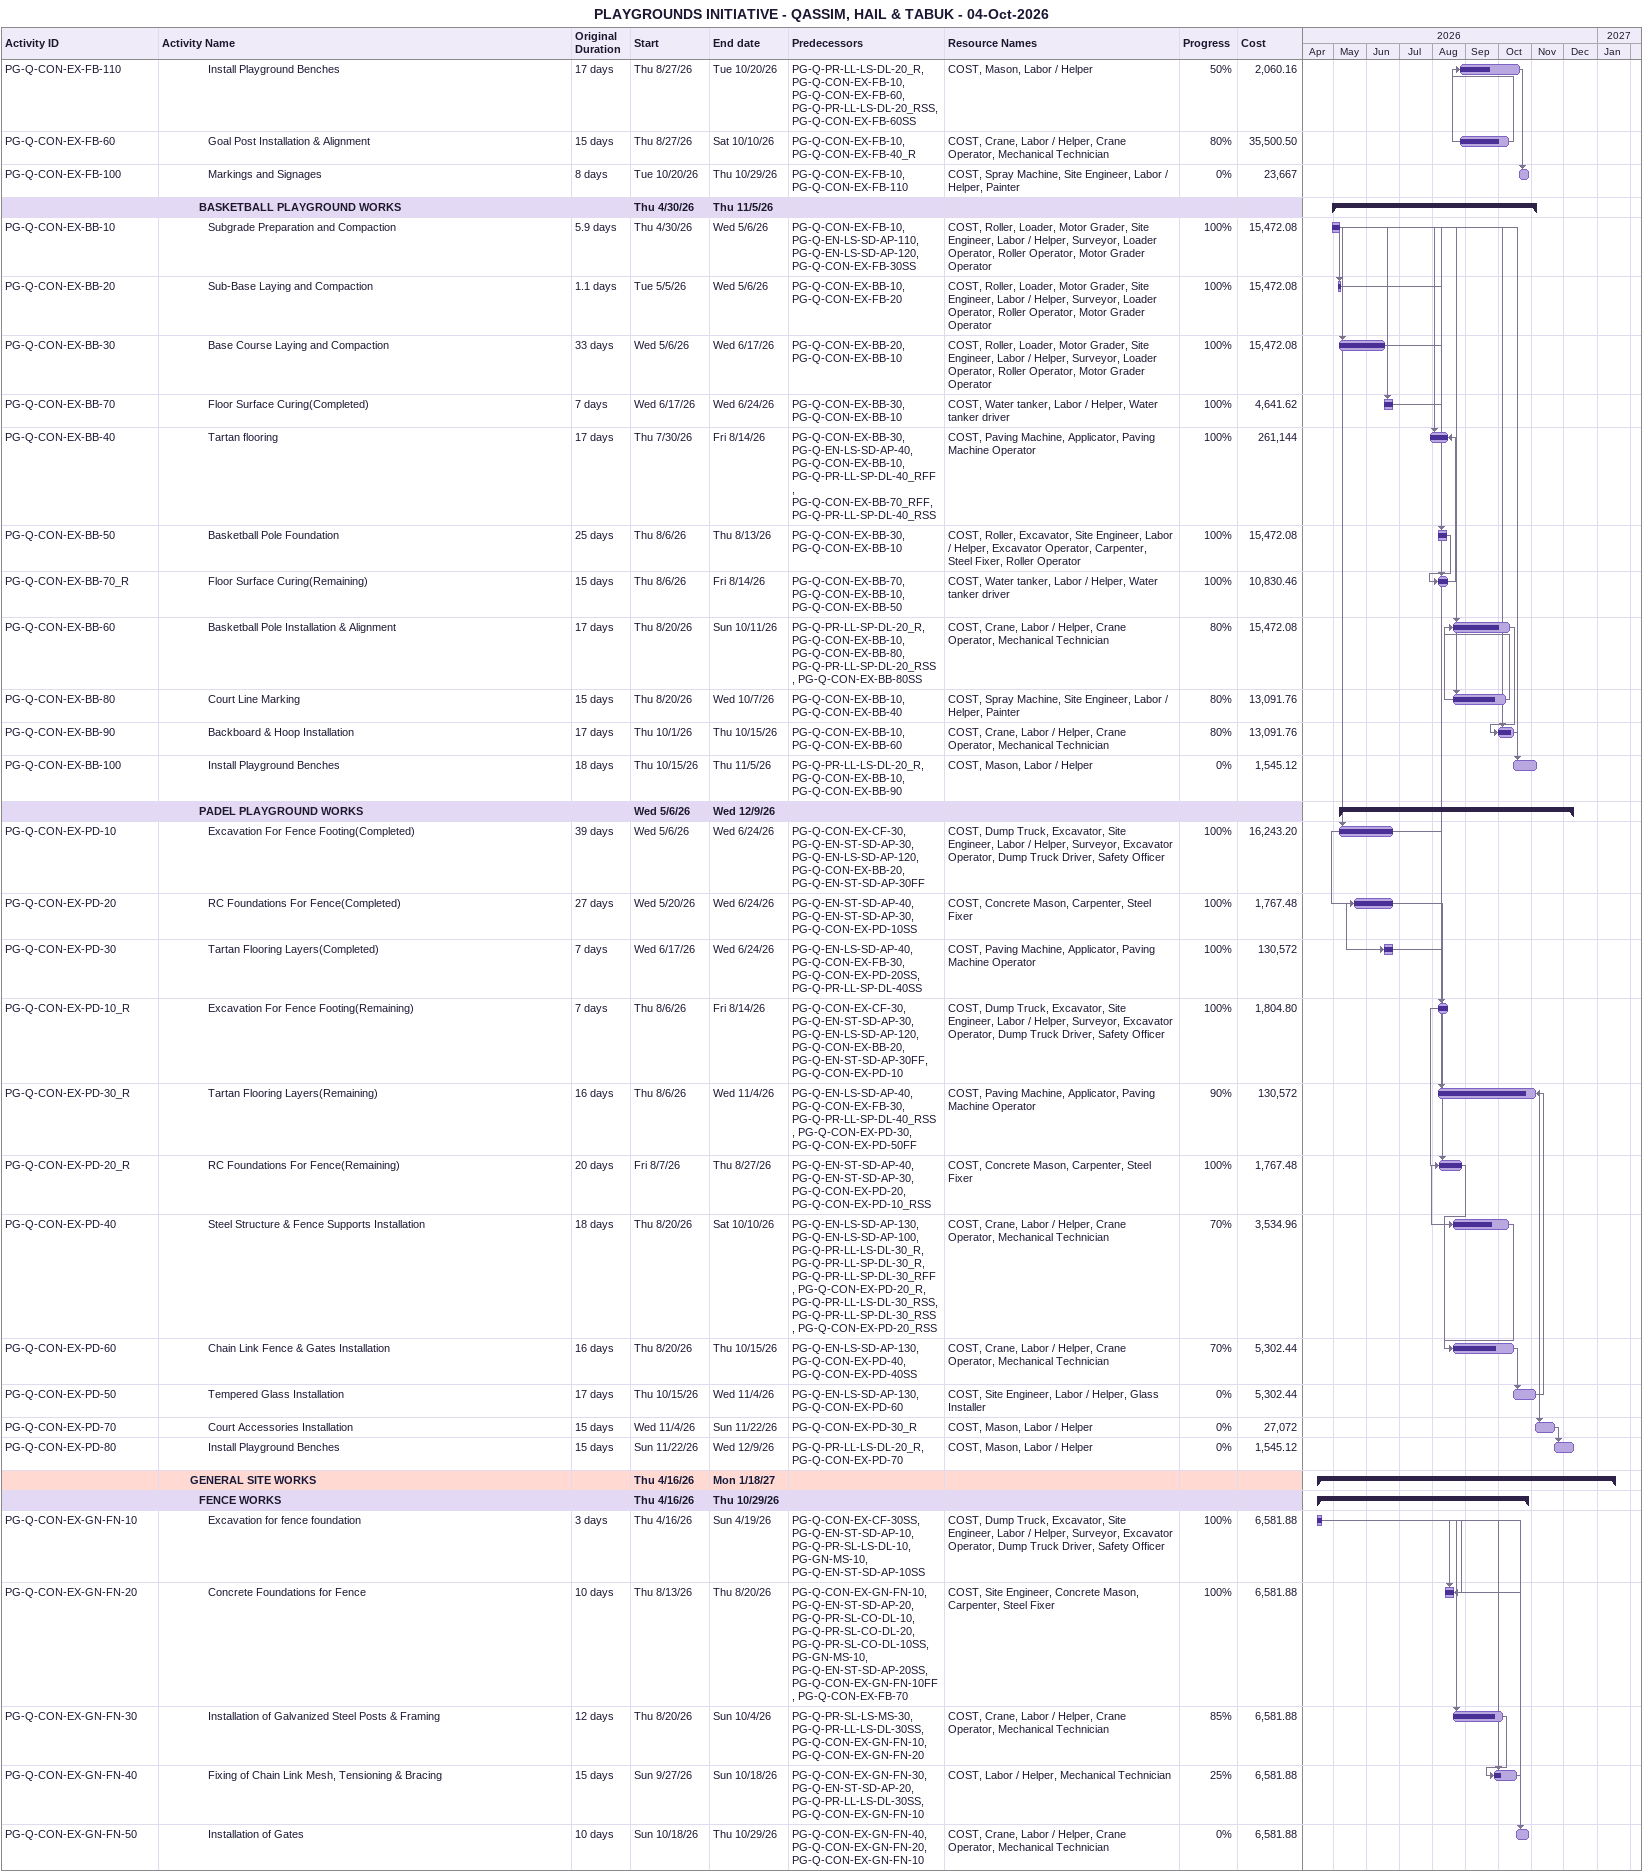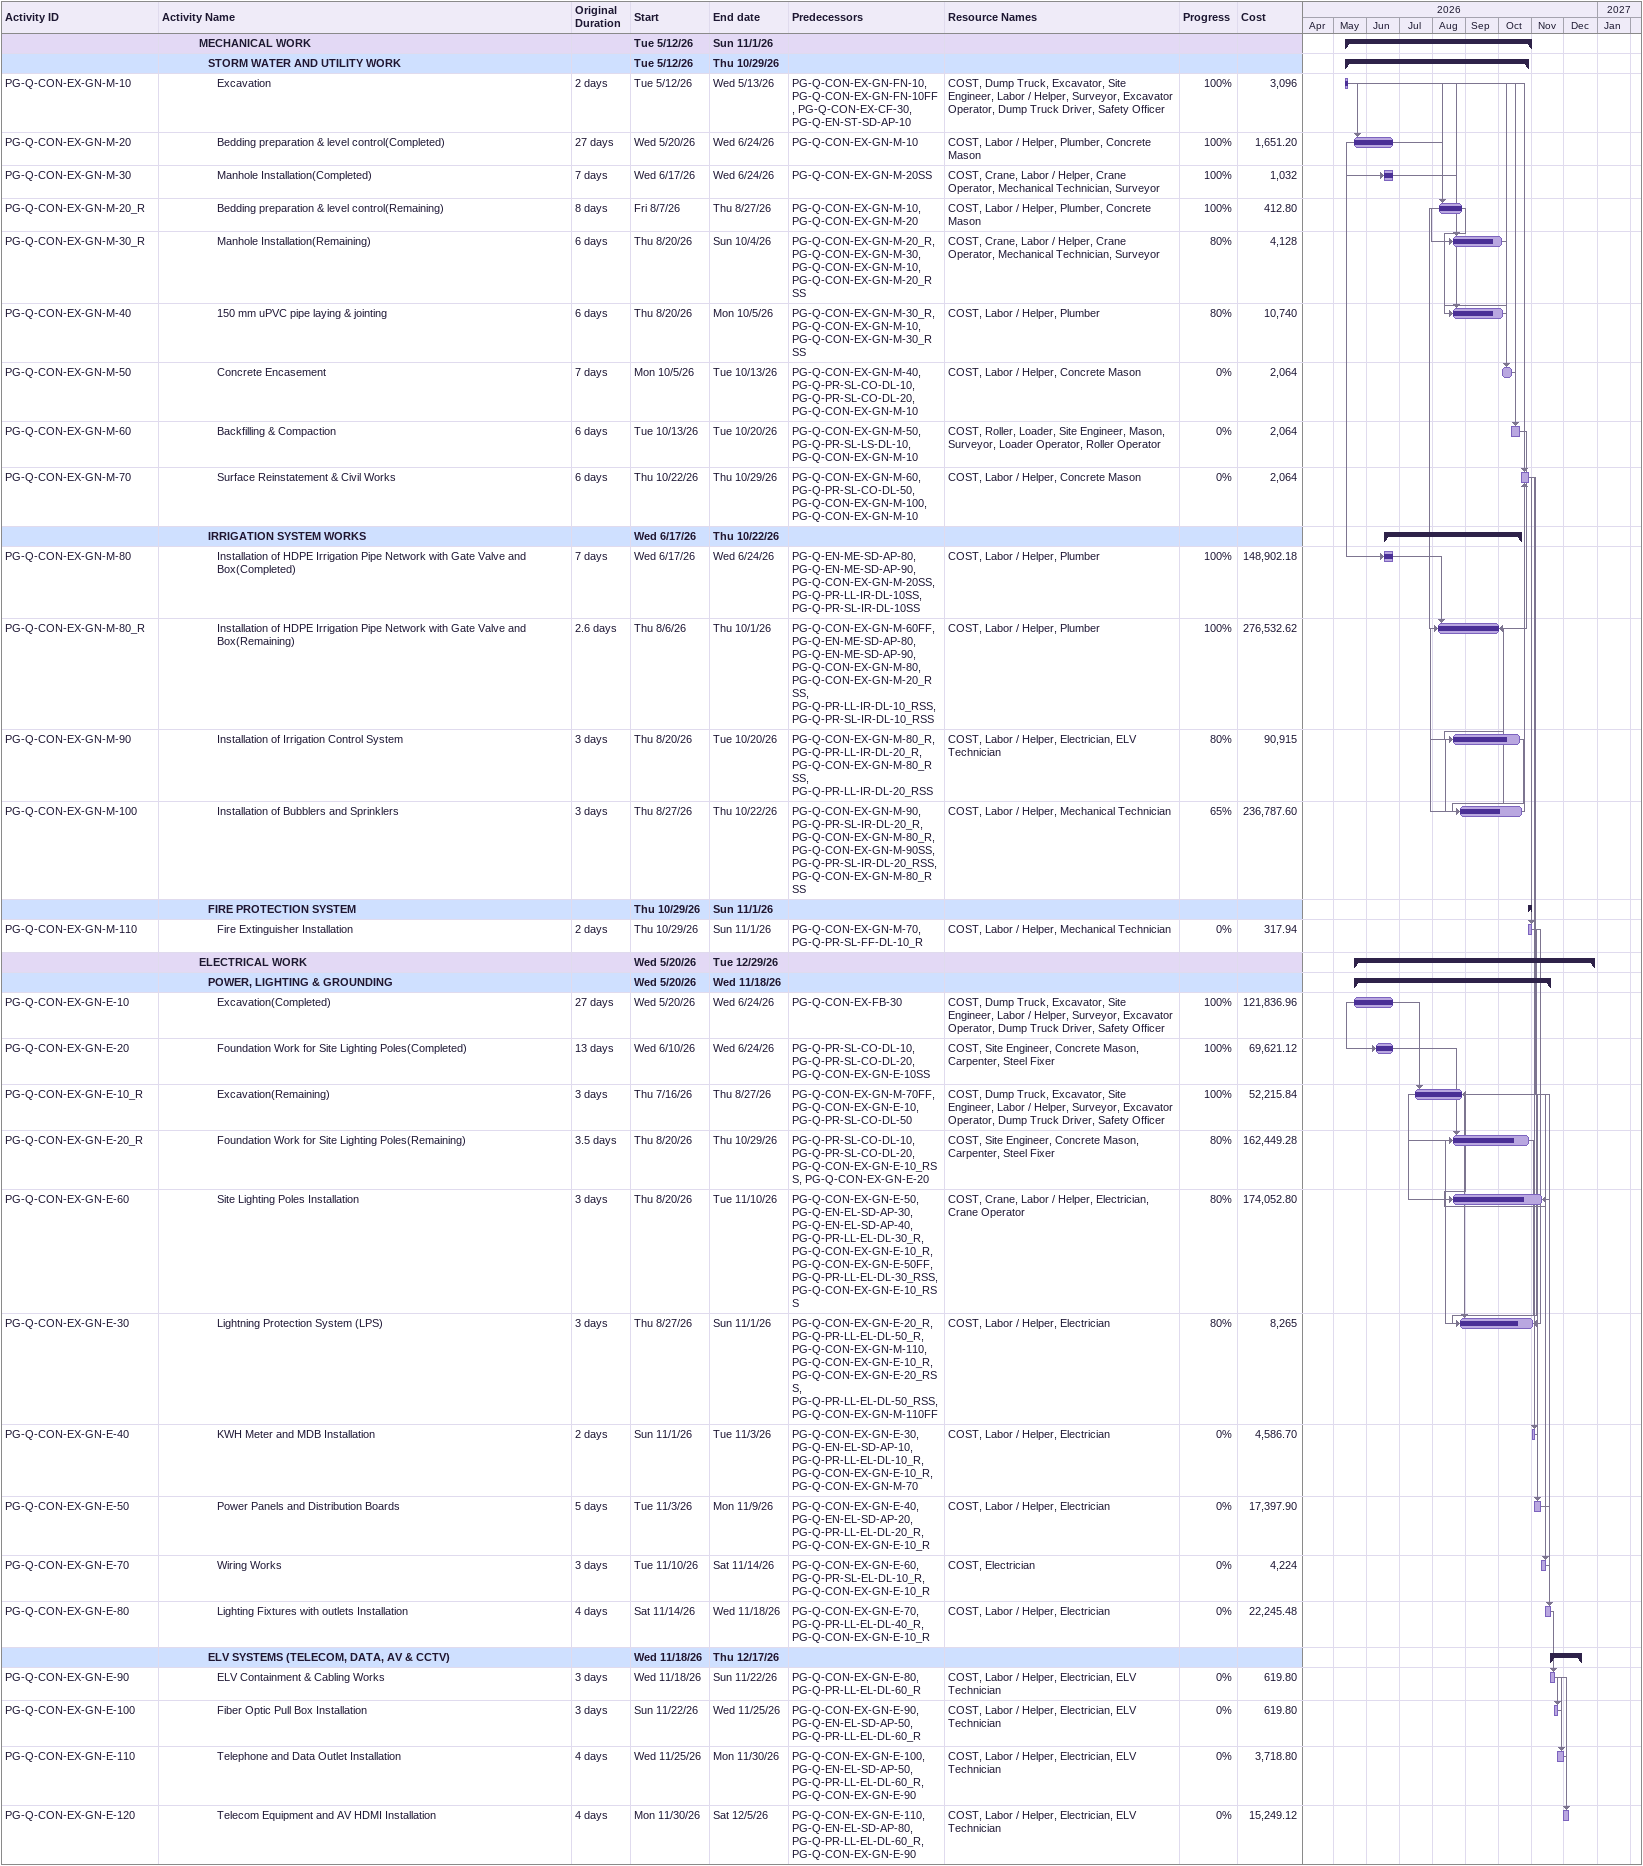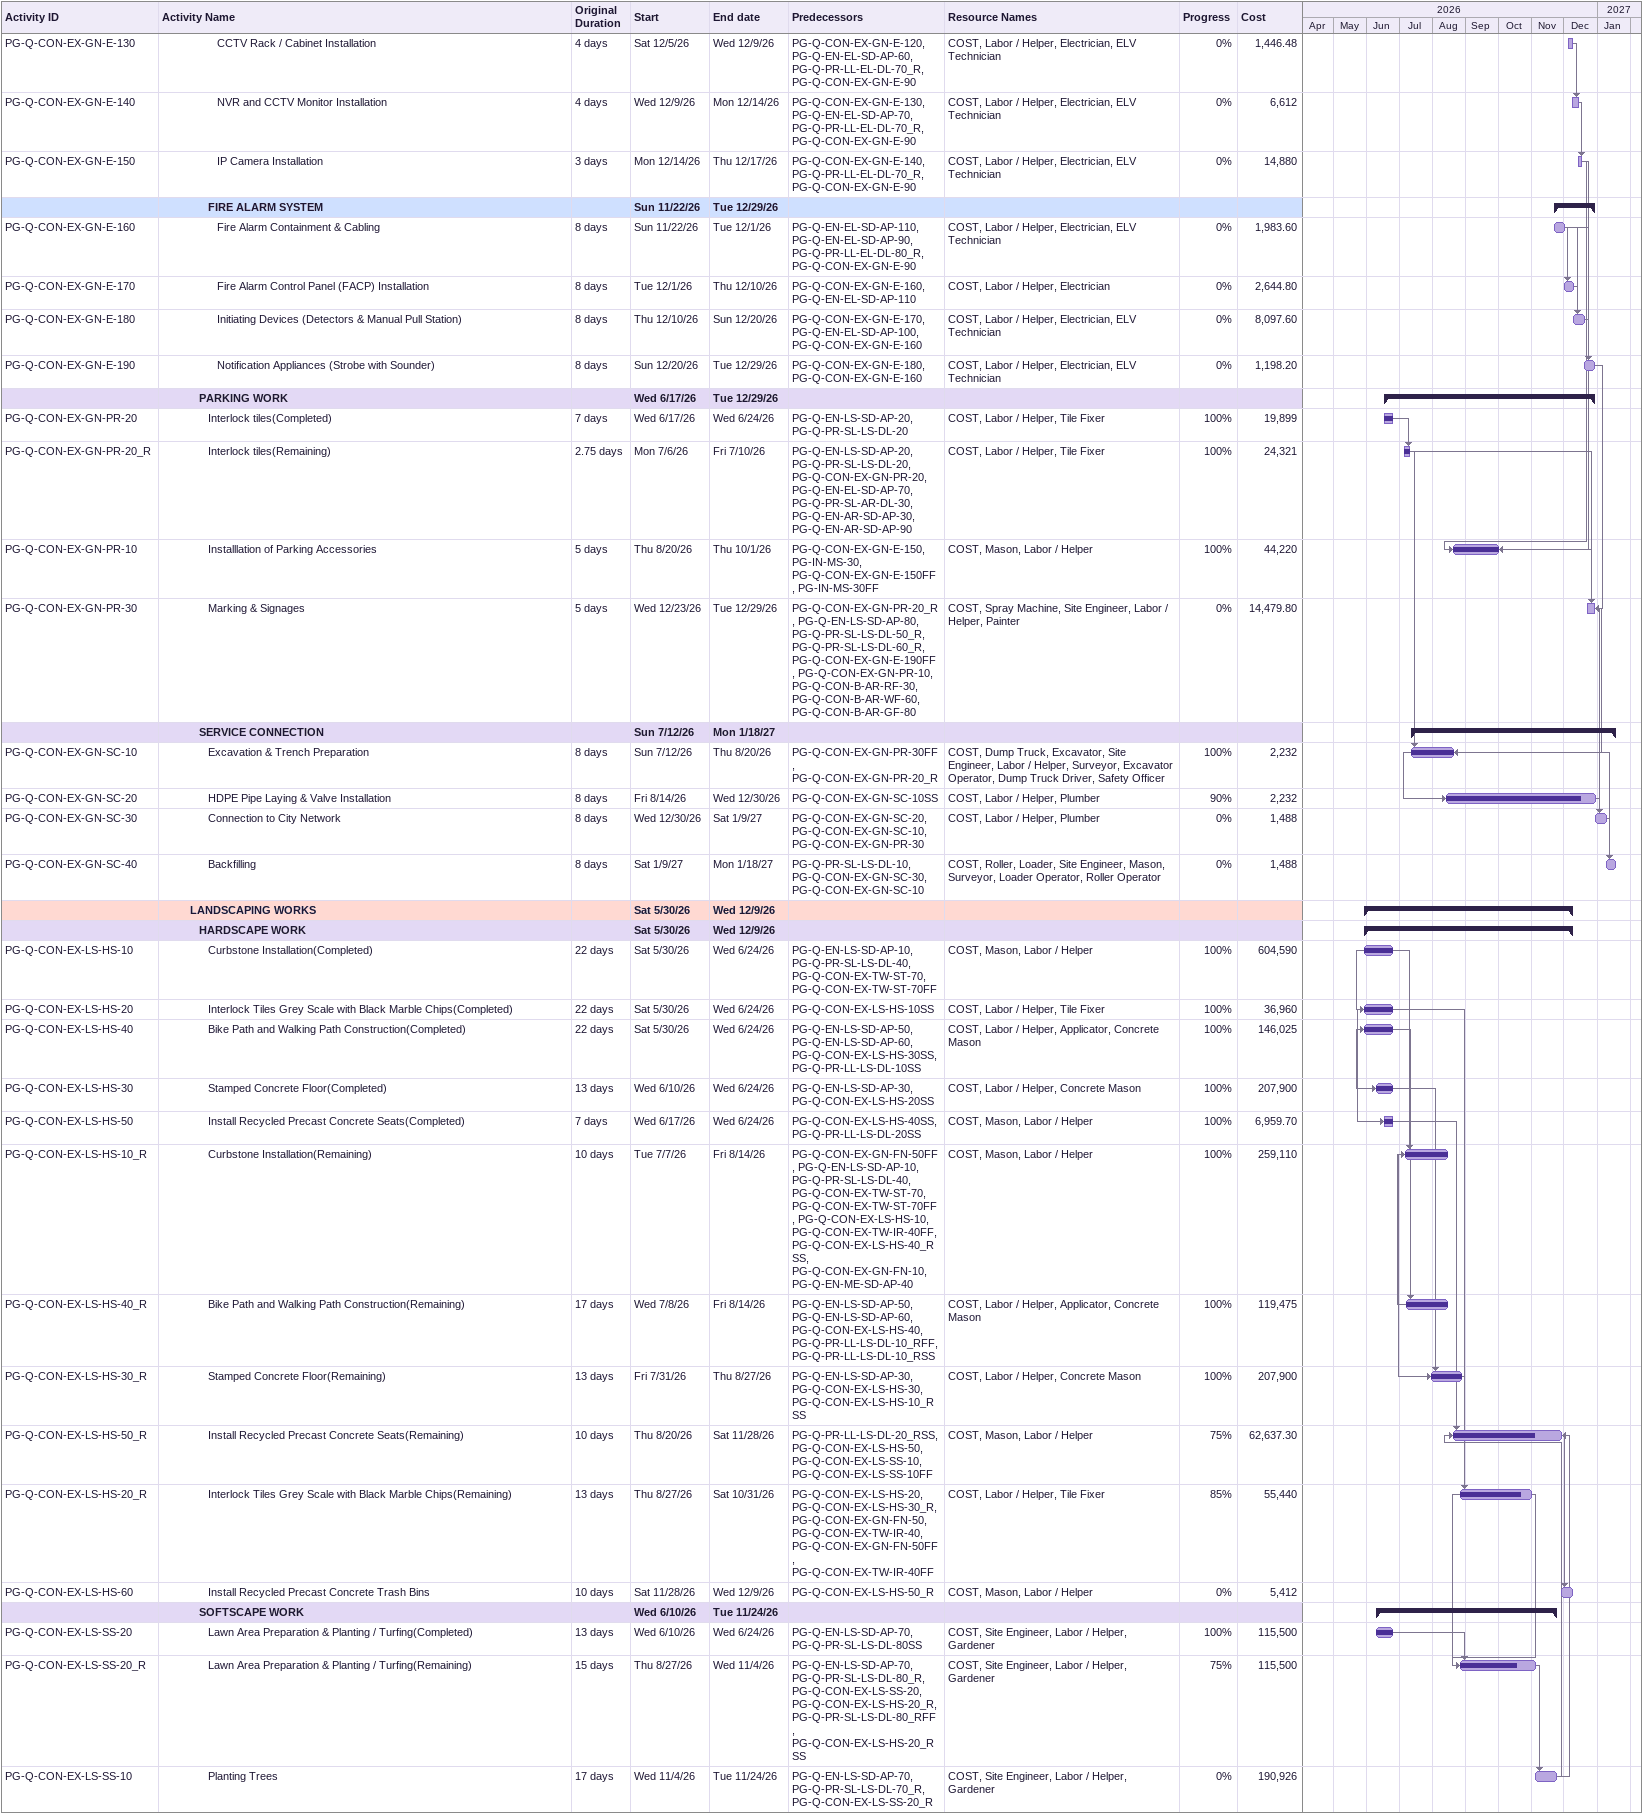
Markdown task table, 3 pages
PLAYGROUNDS INITIATIVE - QASSIM, HAIL & TABUK - 04-Oct-2026

| ID | Level | Task | Original duration | Start | Finish | Predecessors | Resources | % complete | Cost |
|---|---|---|---|---|---|---|---|---|---|
| PG-Q-CON-EX-FB-110 | 6 | Install Playground Benches | 17d | 2026-08-27 | 2026-10-20 | PG-Q-PR-LL-LS-DL-20_R, PG-Q-CON-EX-FB-10, PG-Q-CON-EX-FB-60, PG-Q-PR-LL-LS-DL-20_RSS, PG-Q-CON-EX-FB-60SS | COST, Mason, Labor / Helper | 50 | 2060.16 |
| PG-Q-CON-EX-FB-60 | 6 | Goal Post Installation & Alignment | 15d | 2026-08-27 | 2026-10-10 | PG-Q-CON-EX-FB-10, PG-Q-CON-EX-FB-40_R | COST, Crane, Labor / Helper, Crane Operator, Mechanical Technician | 80 | 35500.50 |
| PG-Q-CON-EX-FB-100 | 6 | Markings and Signages | 8d | 2026-10-20 | 2026-10-29 | PG-Q-CON-EX-FB-10, PG-Q-CON-EX-FB-110 | COST, Spray Machine, Site Engineer, Labor / Helper, Painter | 0 | 23667 |
|  | 5 | **BASKETBALL PLAYGROUND WORKS** |  | 2026-04-30 | 2026-11-05 |  |  |  |  |
| PG-Q-CON-EX-BB-10 | 6 | Subgrade Preparation and Compaction | 5.9d | 2026-04-30 | 2026-05-06 | PG-Q-CON-EX-FB-10, PG-Q-EN-LS-SD-AP-110, PG-Q-EN-LS-SD-AP-120, PG-Q-CON-EX-FB-30SS | COST, Roller, Loader, Motor Grader, Site Engineer, Labor / Helper, Surveyor, Loader Operator, Roller Operator, Motor Grader Operator | 100 | 15472.08 |
| PG-Q-CON-EX-BB-20 | 6 | Sub-Base Laying and Compaction | 1.1d | 2026-05-05 | 2026-05-06 | PG-Q-CON-EX-BB-10, PG-Q-CON-EX-FB-20 | COST, Roller, Loader, Motor Grader, Site Engineer, Labor / Helper, Surveyor, Loader Operator, Roller Operator, Motor Grader Operator | 100 | 15472.08 |
| PG-Q-CON-EX-BB-30 | 6 | Base Course Laying and Compaction | 33d | 2026-05-06 | 2026-06-17 | PG-Q-CON-EX-BB-20, PG-Q-CON-EX-BB-10 | COST, Roller, Loader, Motor Grader, Site Engineer, Labor / Helper, Surveyor, Loader Operator, Roller Operator, Motor Grader Operator | 100 | 15472.08 |
| PG-Q-CON-EX-BB-70 | 6 | Floor Surface Curing(Completed) | 7d | 2026-06-17 | 2026-06-24 | PG-Q-CON-EX-BB-30, PG-Q-CON-EX-BB-10 | COST, Water tanker, Labor / Helper, Water tanker driver | 100 | 4641.62 |
| PG-Q-CON-EX-BB-40 | 6 | Tartan flooring | 17d | 2026-07-30 | 2026-08-14 | PG-Q-CON-EX-BB-30, PG-Q-EN-LS-SD-AP-40, PG-Q-CON-EX-BB-10, PG-Q-PR-LL-SP-DL-40_RFF, PG-Q-CON-EX-BB-70_RFF, PG-Q-PR-LL-SP-DL-40_RSS | COST, Paving Machine, Applicator, Paving Machine Operator | 100 | 261144 |
| PG-Q-CON-EX-BB-50 | 6 | Basketball Pole Foundation | 25d | 2026-08-06 | 2026-08-13 | PG-Q-CON-EX-BB-30, PG-Q-CON-EX-BB-10 | COST, Roller, Excavator, Site Engineer, Labor / Helper, Excavator Operator, Carpenter, Steel Fixer, Roller Operator | 100 | 15472.08 |
| PG-Q-CON-EX-BB-70_R | 6 | Floor Surface Curing(Remaining) | 15d | 2026-08-06 | 2026-08-14 | PG-Q-CON-EX-BB-70, PG-Q-CON-EX-BB-10, PG-Q-CON-EX-BB-50 | COST, Water tanker, Labor / Helper, Water tanker driver | 100 | 10830.46 |
| PG-Q-CON-EX-BB-60 | 6 | Basketball Pole Installation & Alignment | 17d | 2026-08-20 | 2026-10-11 | PG-Q-PR-LL-SP-DL-20_R, PG-Q-CON-EX-BB-10, PG-Q-CON-EX-BB-80, PG-Q-PR-LL-SP-DL-20_RSS, PG-Q-CON-EX-BB-80SS | COST, Crane, Labor / Helper, Crane Operator, Mechanical Technician | 80 | 15472.08 |
| PG-Q-CON-EX-BB-80 | 6 | Court Line Marking | 15d | 2026-08-20 | 2026-10-07 | PG-Q-CON-EX-BB-10, PG-Q-CON-EX-BB-40 | COST, Spray Machine, Site Engineer, Labor / Helper, Painter | 80 | 13091.76 |
| PG-Q-CON-EX-BB-90 | 6 | Backboard & Hoop Installation | 17d | 2026-10-01 | 2026-10-15 | PG-Q-CON-EX-BB-10, PG-Q-CON-EX-BB-60 | COST, Crane, Labor / Helper, Crane Operator, Mechanical Technician | 80 | 13091.76 |
| PG-Q-CON-EX-BB-100 | 6 | Install Playground Benches | 18d | 2026-10-15 | 2026-11-05 | PG-Q-PR-LL-LS-DL-20_R, PG-Q-CON-EX-BB-10, PG-Q-CON-EX-BB-90 | COST, Mason, Labor / Helper | 0 | 1545.12 |
|  | 5 | **PADEL PLAYGROUND WORKS** |  | 2026-05-06 | 2026-12-09 |  |  |  |  |
| PG-Q-CON-EX-PD-10 | 6 | Excavation For Fence Footing(Completed) | 39d | 2026-05-06 | 2026-06-24 | PG-Q-CON-EX-CF-30, PG-Q-EN-ST-SD-AP-30, PG-Q-EN-LS-SD-AP-120, PG-Q-CON-EX-BB-20, PG-Q-EN-ST-SD-AP-30FF | COST, Dump Truck, Excavator, Site Engineer, Labor / Helper, Surveyor, Excavator Operator, Dump Truck Driver, Safety Officer | 100 | 16243.20 |
| PG-Q-CON-EX-PD-20 | 6 | RC Foundations For Fence(Completed) | 27d | 2026-05-20 | 2026-06-24 | PG-Q-EN-ST-SD-AP-40, PG-Q-EN-ST-SD-AP-30, PG-Q-CON-EX-PD-10SS | COST, Concrete Mason, Carpenter, Steel Fixer | 100 | 1767.48 |
| PG-Q-CON-EX-PD-30 | 6 | Tartan Flooring Layers(Completed) | 7d | 2026-06-17 | 2026-06-24 | PG-Q-EN-LS-SD-AP-40, PG-Q-CON-EX-FB-30, PG-Q-CON-EX-PD-20SS, PG-Q-PR-LL-SP-DL-40SS | COST, Paving Machine, Applicator, Paving Machine Operator | 100 | 130572 |
| PG-Q-CON-EX-PD-10_R | 6 | Excavation For Fence Footing(Remaining) | 7d | 2026-08-06 | 2026-08-14 | PG-Q-CON-EX-CF-30, PG-Q-EN-ST-SD-AP-30, PG-Q-EN-LS-SD-AP-120, PG-Q-CON-EX-BB-20, PG-Q-EN-ST-SD-AP-30FF, PG-Q-CON-EX-PD-10 | COST, Dump Truck, Excavator, Site Engineer, Labor / Helper, Surveyor, Excavator Operator, Dump Truck Driver, Safety Officer | 100 | 1804.80 |
| PG-Q-CON-EX-PD-30_R | 6 | Tartan Flooring Layers(Remaining) | 16d | 2026-08-06 | 2026-11-04 | PG-Q-EN-LS-SD-AP-40, PG-Q-CON-EX-FB-30, PG-Q-PR-LL-SP-DL-40_RSS, PG-Q-CON-EX-PD-30, PG-Q-CON-EX-PD-50FF | COST, Paving Machine, Applicator, Paving Machine Operator | 90 | 130572 |
| PG-Q-CON-EX-PD-20_R | 6 | RC Foundations For Fence(Remaining) | 20d | 2026-08-07 | 2026-08-27 | PG-Q-EN-ST-SD-AP-40, PG-Q-EN-ST-SD-AP-30, PG-Q-CON-EX-PD-20, PG-Q-CON-EX-PD-10_RSS | COST, Concrete Mason, Carpenter, Steel Fixer | 100 | 1767.48 |
| PG-Q-CON-EX-PD-40 | 6 | Steel Structure & Fence Supports Installation | 18d | 2026-08-20 | 2026-10-10 | PG-Q-EN-LS-SD-AP-130, PG-Q-EN-LS-SD-AP-100, PG-Q-PR-LL-LS-DL-30_R, PG-Q-PR-LL-SP-DL-30_R, PG-Q-PR-LL-SP-DL-30_RFF, PG-Q-CON-EX-PD-20_R, PG-Q-PR-LL-LS-DL-30_RSS, PG-Q-PR-LL-SP-DL-30_RSS, PG-Q-CON-EX-PD-20_RSS | COST, Crane, Labor / Helper, Crane Operator, Mechanical Technician | 70 | 3534.96 |
| PG-Q-CON-EX-PD-60 | 6 | Chain Link Fence & Gates Installation | 16d | 2026-08-20 | 2026-10-15 | PG-Q-EN-LS-SD-AP-130, PG-Q-CON-EX-PD-40, PG-Q-CON-EX-PD-40SS | COST, Crane, Labor / Helper, Crane Operator, Mechanical Technician | 70 | 5302.44 |
| PG-Q-CON-EX-PD-50 | 6 | Tempered Glass Installation | 17d | 2026-10-15 | 2026-11-04 | PG-Q-EN-LS-SD-AP-130, PG-Q-CON-EX-PD-60 | COST, Site Engineer, Labor / Helper, Glass Installer | 0 | 5302.44 |
| PG-Q-CON-EX-PD-70 | 6 | Court Accessories Installation | 15d | 2026-11-04 | 2026-11-22 | PG-Q-CON-EX-PD-30_R | COST, Mason, Labor / Helper | 0 | 27072 |
| PG-Q-CON-EX-PD-80 | 6 | Install Playground Benches | 15d | 2026-11-22 | 2026-12-09 | PG-Q-PR-LL-LS-DL-20_R, PG-Q-CON-EX-PD-70 | COST, Mason, Labor / Helper | 0 | 1545.12 |
|  | 4 | **GENERAL SITE WORKS** |  | 2026-04-16 | 2027-01-18 |  |  |  |  |
|  | 5 | **FENCE WORKS** |  | 2026-04-16 | 2026-10-29 |  |  |  |  |
| PG-Q-CON-EX-GN-FN-10 | 6 | Excavation for fence foundation | 3d | 2026-04-16 | 2026-04-19 | PG-Q-CON-EX-CF-30SS, PG-Q-EN-ST-SD-AP-10, PG-Q-PR-SL-LS-DL-10, PG-GN-MS-10, PG-Q-EN-ST-SD-AP-10SS | COST, Dump Truck, Excavator, Site Engineer, Labor / Helper, Surveyor, Excavator Operator, Dump Truck Driver, Safety Officer | 100 | 6581.88 |
| PG-Q-CON-EX-GN-FN-20 | 6 | Concrete Foundations for Fence | 10d | 2026-08-13 | 2026-08-20 | PG-Q-CON-EX-GN-FN-10, PG-Q-EN-ST-SD-AP-20, PG-Q-PR-SL-CO-DL-10, PG-Q-PR-SL-CO-DL-20, PG-Q-PR-SL-CO-DL-10SS, PG-GN-MS-10, PG-Q-EN-ST-SD-AP-20SS, PG-Q-CON-EX-GN-FN-10FF, PG-Q-CON-EX-FB-70 | COST, Site Engineer, Concrete Mason, Carpenter, Steel Fixer | 100 | 6581.88 |
| PG-Q-CON-EX-GN-FN-30 | 6 | Installation of Galvanized Steel Posts & Framing | 12d | 2026-08-20 | 2026-10-04 | PG-Q-PR-SL-LS-MS-30, PG-Q-PR-LL-LS-DL-30SS, PG-Q-CON-EX-GN-FN-10, PG-Q-CON-EX-GN-FN-20 | COST, Crane, Labor / Helper, Crane Operator, Mechanical Technician | 85 | 6581.88 |
| PG-Q-CON-EX-GN-FN-40 | 6 | Fixing of Chain Link Mesh, Tensioning & Bracing | 15d | 2026-09-27 | 2026-10-18 | PG-Q-CON-EX-GN-FN-30, PG-Q-EN-ST-SD-AP-20, PG-Q-PR-LL-LS-DL-30SS, PG-Q-CON-EX-GN-FN-10 | COST, Labor / Helper, Mechanical Technician | 25 | 6581.88 |
| PG-Q-CON-EX-GN-FN-50 | 6 | Installation of Gates | 10d | 2026-10-18 | 2026-10-29 | PG-Q-CON-EX-GN-FN-40, PG-Q-CON-EX-GN-FN-20, PG-Q-CON-EX-GN-FN-10 | COST, Crane, Labor / Helper, Crane Operator, Mechanical Technician | 0 | 6581.88 |
|  | 5 | **MECHANICAL WORK** |  | 2026-05-12 | 2026-11-01 |  |  |  |  |
|  | 6 | **STORM WATER AND UTILITY WORK** |  | 2026-05-12 | 2026-10-29 |  |  |  |  |
| PG-Q-CON-EX-GN-M-10 | 7 | Excavation | 2d | 2026-05-12 | 2026-05-13 | PG-Q-CON-EX-GN-FN-10, PG-Q-CON-EX-GN-FN-10FF, PG-Q-CON-EX-CF-30, PG-Q-EN-ST-SD-AP-10 | COST, Dump Truck, Excavator, Site Engineer, Labor / Helper, Surveyor, Excavator Operator, Dump Truck Driver, Safety Officer | 100 | 3096 |
| PG-Q-CON-EX-GN-M-20 | 7 | Bedding preparation & level control(Completed) | 27d | 2026-05-20 | 2026-06-24 | PG-Q-CON-EX-GN-M-10 | COST, Labor / Helper, Plumber, Concrete Mason | 100 | 1651.20 |
| PG-Q-CON-EX-GN-M-30 | 7 | Manhole Installation(Completed) | 7d | 2026-06-17 | 2026-06-24 | PG-Q-CON-EX-GN-M-20SS | COST, Crane, Labor / Helper, Crane Operator, Mechanical Technician, Surveyor | 100 | 1032 |
| PG-Q-CON-EX-GN-M-20_R | 7 | Bedding preparation & level control(Remaining) | 8d | 2026-08-07 | 2026-08-27 | PG-Q-CON-EX-GN-M-10, PG-Q-CON-EX-GN-M-20 | COST, Labor / Helper, Plumber, Concrete Mason | 100 | 412.80 |
| PG-Q-CON-EX-GN-M-30_R | 7 | Manhole Installation(Remaining) | 6d | 2026-08-20 | 2026-10-04 | PG-Q-CON-EX-GN-M-20_R, PG-Q-CON-EX-GN-M-30, PG-Q-CON-EX-GN-M-10, PG-Q-CON-EX-GN-M-20_RSS | COST, Crane, Labor / Helper, Crane Operator, Mechanical Technician, Surveyor | 80 | 4128 |
| PG-Q-CON-EX-GN-M-40 | 7 | 150 mm uPVC pipe laying & jointing | 6d | 2026-08-20 | 2026-10-05 | PG-Q-CON-EX-GN-M-30_R, PG-Q-CON-EX-GN-M-10, PG-Q-CON-EX-GN-M-30_RSS | COST, Labor / Helper, Plumber | 80 | 10740 |
| PG-Q-CON-EX-GN-M-50 | 7 | Concrete Encasement | 7d | 2026-10-05 | 2026-10-13 | PG-Q-CON-EX-GN-M-40, PG-Q-PR-SL-CO-DL-10, PG-Q-PR-SL-CO-DL-20, PG-Q-CON-EX-GN-M-10 | COST, Labor / Helper, Concrete Mason | 0 | 2064 |
| PG-Q-CON-EX-GN-M-60 | 7 | Backfilling & Compaction | 6d | 2026-10-13 | 2026-10-20 | PG-Q-CON-EX-GN-M-50, PG-Q-PR-SL-LS-DL-10, PG-Q-CON-EX-GN-M-10 | COST, Roller, Loader, Site Engineer, Mason, Surveyor, Loader Operator, Roller Operator | 0 | 2064 |
| PG-Q-CON-EX-GN-M-70 | 7 | Surface Reinstatement & Civil Works | 6d | 2026-10-22 | 2026-10-29 | PG-Q-CON-EX-GN-M-60, PG-Q-PR-SL-CO-DL-50, PG-Q-CON-EX-GN-M-100, PG-Q-CON-EX-GN-M-10 | COST, Labor / Helper, Concrete Mason | 0 | 2064 |
|  | 6 | **IRRIGATION SYSTEM WORKS** |  | 2026-06-17 | 2026-10-22 |  |  |  |  |
| PG-Q-CON-EX-GN-M-80 | 7 | Installation of HDPE Irrigation Pipe Network with Gate Valve and Box(Completed) | 7d | 2026-06-17 | 2026-06-24 | PG-Q-EN-ME-SD-AP-80, PG-Q-EN-ME-SD-AP-90, PG-Q-CON-EX-GN-M-20SS, PG-Q-PR-LL-IR-DL-10SS, PG-Q-PR-SL-IR-DL-10SS | COST, Labor / Helper, Plumber | 100 | 148902.18 |
| PG-Q-CON-EX-GN-M-80_R | 7 | Installation of HDPE Irrigation Pipe Network with Gate Valve and Box(Remaining) | 2.6d | 2026-08-06 | 2026-10-01 | PG-Q-CON-EX-GN-M-60FF, PG-Q-EN-ME-SD-AP-80, PG-Q-EN-ME-SD-AP-90, PG-Q-CON-EX-GN-M-80, PG-Q-CON-EX-GN-M-20_RSS, PG-Q-PR-LL-IR-DL-10_RSS, PG-Q-PR-SL-IR-DL-10_RSS | COST, Labor / Helper, Plumber | 100 | 276532.62 |
| PG-Q-CON-EX-GN-M-90 | 7 | Installation of Irrigation Control System | 3d | 2026-08-20 | 2026-10-20 | PG-Q-CON-EX-GN-M-80_R, PG-Q-PR-LL-IR-DL-20_R, PG-Q-CON-EX-GN-M-80_RSS, PG-Q-PR-LL-IR-DL-20_RSS | COST, Labor / Helper, Electrician, ELV Technician | 80 | 90915 |
| PG-Q-CON-EX-GN-M-100 | 7 | Installation of Bubblers and Sprinklers | 3d | 2026-08-27 | 2026-10-22 | PG-Q-CON-EX-GN-M-90, PG-Q-PR-SL-IR-DL-20_R, PG-Q-CON-EX-GN-M-80_R, PG-Q-CON-EX-GN-M-90SS, PG-Q-PR-SL-IR-DL-20_RSS, PG-Q-CON-EX-GN-M-80_RSS | COST, Labor / Helper, Mechanical Technician | 65 | 236787.60 |
|  | 6 | **FIRE PROTECTION SYSTEM** |  | 2026-10-29 | 2026-11-01 |  |  |  |  |
| PG-Q-CON-EX-GN-M-110 | 7 | Fire Extinguisher Installation | 2d | 2026-10-29 | 2026-11-01 | PG-Q-CON-EX-GN-M-70, PG-Q-PR-SL-FF-DL-10_R | COST, Labor / Helper, Mechanical Technician | 0 | 317.94 |
|  | 5 | **ELECTRICAL WORK** |  | 2026-05-20 | 2026-12-29 |  |  |  |  |
|  | 6 | **POWER, LIGHTING & GROUNDING** |  | 2026-05-20 | 2026-11-18 |  |  |  |  |
| PG-Q-CON-EX-GN-E-10 | 7 | Excavation(Completed) | 27d | 2026-05-20 | 2026-06-24 | PG-Q-CON-EX-FB-30 | COST, Dump Truck, Excavator, Site Engineer, Labor / Helper, Surveyor, Excavator Operator, Dump Truck Driver, Safety Officer | 100 | 121836.96 |
| PG-Q-CON-EX-GN-E-20 | 7 | Foundation Work for Site Lighting Poles(Completed) | 13d | 2026-06-10 | 2026-06-24 | PG-Q-PR-SL-CO-DL-10, PG-Q-PR-SL-CO-DL-20, PG-Q-CON-EX-GN-E-10SS | COST, Site Engineer, Concrete Mason, Carpenter, Steel Fixer | 100 | 69621.12 |
| PG-Q-CON-EX-GN-E-10_R | 7 | Excavation(Remaining) | 3d | 2026-07-16 | 2026-08-27 | PG-Q-CON-EX-GN-M-70FF, PG-Q-CON-EX-GN-E-10, PG-Q-PR-SL-CO-DL-50 | COST, Dump Truck, Excavator, Site Engineer, Labor / Helper, Surveyor, Excavator Operator, Dump Truck Driver, Safety Officer | 100 | 52215.84 |
| PG-Q-CON-EX-GN-E-20_R | 7 | Foundation Work for Site Lighting Poles(Remaining) | 3.5d | 2026-08-20 | 2026-10-29 | PG-Q-PR-SL-CO-DL-10, PG-Q-PR-SL-CO-DL-20, PG-Q-CON-EX-GN-E-10_RSS, PG-Q-CON-EX-GN-E-20 | COST, Site Engineer, Concrete Mason, Carpenter, Steel Fixer | 80 | 162449.28 |
| PG-Q-CON-EX-GN-E-60 | 7 | Site Lighting Poles Installation | 3d | 2026-08-20 | 2026-11-10 | PG-Q-CON-EX-GN-E-50, PG-Q-EN-EL-SD-AP-30, PG-Q-EN-EL-SD-AP-40, PG-Q-PR-LL-EL-DL-30_R, PG-Q-CON-EX-GN-E-10_R, PG-Q-CON-EX-GN-E-50FF, PG-Q-PR-LL-EL-DL-30_RSS, PG-Q-CON-EX-GN-E-10_RSS | COST, Crane, Labor / Helper, Electrician, Crane Operator | 80 | 174052.80 |
| PG-Q-CON-EX-GN-E-30 | 7 | Lightning Protection System (LPS) | 3d | 2026-08-27 | 2026-11-01 | PG-Q-CON-EX-GN-E-20_R, PG-Q-PR-LL-EL-DL-50_R, PG-Q-CON-EX-GN-M-110, PG-Q-CON-EX-GN-E-10_R, PG-Q-CON-EX-GN-E-20_RSS, PG-Q-PR-LL-EL-DL-50_RSS, PG-Q-CON-EX-GN-M-110FF | COST, Labor / Helper, Electrician | 80 | 8265 |
| PG-Q-CON-EX-GN-E-40 | 7 | KWH Meter and MDB Installation | 2d | 2026-11-01 | 2026-11-03 | PG-Q-CON-EX-GN-E-30, PG-Q-EN-EL-SD-AP-10, PG-Q-PR-LL-EL-DL-10_R, PG-Q-CON-EX-GN-E-10_R, PG-Q-CON-EX-GN-M-70 | COST, Labor / Helper, Electrician | 0 | 4586.70 |
| PG-Q-CON-EX-GN-E-50 | 7 | Power Panels and Distribution Boards | 5d | 2026-11-03 | 2026-11-09 | PG-Q-CON-EX-GN-E-40, PG-Q-EN-EL-SD-AP-20, PG-Q-PR-LL-EL-DL-20_R, PG-Q-CON-EX-GN-E-10_R | COST, Labor / Helper, Electrician | 0 | 17397.90 |
| PG-Q-CON-EX-GN-E-70 | 7 | Wiring Works | 3d | 2026-11-10 | 2026-11-14 | PG-Q-CON-EX-GN-E-60, PG-Q-PR-SL-EL-DL-10_R, PG-Q-CON-EX-GN-E-10_R | COST, Electrician | 0 | 4224 |
| PG-Q-CON-EX-GN-E-80 | 7 | Lighting Fixtures with outlets Installation | 4d | 2026-11-14 | 2026-11-18 | PG-Q-CON-EX-GN-E-70, PG-Q-PR-LL-EL-DL-40_R, PG-Q-CON-EX-GN-E-10_R | COST, Labor / Helper, Electrician | 0 | 22245.48 |
|  | 6 | **ELV SYSTEMS (TELECOM, DATA, AV & CCTV)** |  | 2026-11-18 | 2026-12-17 |  |  |  |  |
| PG-Q-CON-EX-GN-E-90 | 7 | ELV Containment & Cabling Works | 3d | 2026-11-18 | 2026-11-22 | PG-Q-CON-EX-GN-E-80, PG-Q-PR-LL-EL-DL-60_R | COST, Labor / Helper, Electrician, ELV Technician | 0 | 619.80 |
| PG-Q-CON-EX-GN-E-100 | 7 | Fiber Optic Pull Box Installation | 3d | 2026-11-22 | 2026-11-25 | PG-Q-CON-EX-GN-E-90, PG-Q-EN-EL-SD-AP-50, PG-Q-PR-LL-EL-DL-60_R | COST, Labor / Helper, Electrician, ELV Technician | 0 | 619.80 |
| PG-Q-CON-EX-GN-E-110 | 7 | Telephone and Data Outlet Installation | 4d | 2026-11-25 | 2026-11-30 | PG-Q-CON-EX-GN-E-100, PG-Q-EN-EL-SD-AP-50, PG-Q-PR-LL-EL-DL-60_R, PG-Q-CON-EX-GN-E-90 | COST, Labor / Helper, Electrician, ELV Technician | 0 | 3718.80 |
| PG-Q-CON-EX-GN-E-120 | 7 | Telecom Equipment and AV HDMI Installation | 4d | 2026-11-30 | 2026-12-05 | PG-Q-CON-EX-GN-E-110, PG-Q-EN-EL-SD-AP-80, PG-Q-PR-LL-EL-DL-60_R, PG-Q-CON-EX-GN-E-90 | COST, Labor / Helper, Electrician, ELV Technician | 0 | 15249.12 |
| PG-Q-CON-EX-GN-E-130 | 7 | CCTV Rack / Cabinet Installation | 4d | 2026-12-05 | 2026-12-09 | PG-Q-CON-EX-GN-E-120, PG-Q-EN-EL-SD-AP-60, PG-Q-PR-LL-EL-DL-70_R, PG-Q-CON-EX-GN-E-90 | COST, Labor / Helper, Electrician, ELV Technician | 0 | 1446.48 |
| PG-Q-CON-EX-GN-E-140 | 7 | NVR and CCTV Monitor Installation | 4d | 2026-12-09 | 2026-12-14 | PG-Q-CON-EX-GN-E-130, PG-Q-EN-EL-SD-AP-70, PG-Q-PR-LL-EL-DL-70_R, PG-Q-CON-EX-GN-E-90 | COST, Labor / Helper, Electrician, ELV Technician | 0 | 6612 |
| PG-Q-CON-EX-GN-E-150 | 7 | IP Camera Installation | 3d | 2026-12-14 | 2026-12-17 | PG-Q-CON-EX-GN-E-140, PG-Q-PR-LL-EL-DL-70_R, PG-Q-CON-EX-GN-E-90 | COST, Labor / Helper, Electrician, ELV Technician | 0 | 14880 |
|  | 6 | **FIRE ALARM SYSTEM** |  | 2026-11-22 | 2026-12-29 |  |  |  |  |
| PG-Q-CON-EX-GN-E-160 | 7 | Fire Alarm Containment & Cabling | 8d | 2026-11-22 | 2026-12-01 | PG-Q-EN-EL-SD-AP-110, PG-Q-EN-EL-SD-AP-90, PG-Q-PR-LL-EL-DL-80_R, PG-Q-CON-EX-GN-E-90 | COST, Labor / Helper, Electrician, ELV Technician | 0 | 1983.60 |
| PG-Q-CON-EX-GN-E-170 | 7 | Fire Alarm Control Panel (FACP) Installation | 8d | 2026-12-01 | 2026-12-10 | PG-Q-CON-EX-GN-E-160, PG-Q-EN-EL-SD-AP-110 | COST, Labor / Helper, Electrician | 0 | 2644.80 |
| PG-Q-CON-EX-GN-E-180 | 7 | Initiating Devices (Detectors & Manual Pull Station) | 8d | 2026-12-10 | 2026-12-20 | PG-Q-CON-EX-GN-E-170, PG-Q-EN-EL-SD-AP-100, PG-Q-CON-EX-GN-E-160 | COST, Labor / Helper, Electrician, ELV Technician | 0 | 8097.60 |
| PG-Q-CON-EX-GN-E-190 | 7 | Notification Appliances (Strobe with Sounder) | 8d | 2026-12-20 | 2026-12-29 | PG-Q-CON-EX-GN-E-180, PG-Q-CON-EX-GN-E-160 | COST, Labor / Helper, Electrician, ELV Technician | 0 | 1198.20 |
|  | 5 | **PARKING WORK** |  | 2026-06-17 | 2026-12-29 |  |  |  |  |
| PG-Q-CON-EX-GN-PR-20 | 6 | Interlock tiles(Completed) | 7d | 2026-06-17 | 2026-06-24 | PG-Q-EN-LS-SD-AP-20, PG-Q-PR-SL-LS-DL-20 | COST, Labor / Helper, Tile Fixer | 100 | 19899 |
| PG-Q-CON-EX-GN-PR-20_R | 6 | Interlock tiles(Remaining) | 2.75d | 2026-07-06 | 2026-07-10 | PG-Q-EN-LS-SD-AP-20, PG-Q-PR-SL-LS-DL-20, PG-Q-CON-EX-GN-PR-20, PG-Q-EN-EL-SD-AP-70, PG-Q-PR-SL-AR-DL-30, PG-Q-EN-AR-SD-AP-30, PG-Q-EN-AR-SD-AP-90 | COST, Labor / Helper, Tile Fixer | 100 | 24321 |
| PG-Q-CON-EX-GN-PR-10 | 6 | Installlation of Parking Accessories | 5d | 2026-08-20 | 2026-10-01 | PG-Q-CON-EX-GN-E-150, PG-IN-MS-30, PG-Q-CON-EX-GN-E-150FF, PG-IN-MS-30FF | COST, Mason, Labor / Helper | 100 | 44220 |
| PG-Q-CON-EX-GN-PR-30 | 6 | Marking & Signages | 5d | 2026-12-23 | 2026-12-29 | PG-Q-CON-EX-GN-PR-20_R, PG-Q-EN-LS-SD-AP-80, PG-Q-PR-SL-LS-DL-50_R, PG-Q-PR-SL-LS-DL-60_R, PG-Q-CON-EX-GN-E-190FF, PG-Q-CON-EX-GN-PR-10, PG-Q-CON-B-AR-RF-30, PG-Q-CON-B-AR-WF-60, PG-Q-CON-B-AR-GF-80 | COST, Spray Machine, Site Engineer, Labor / Helper, Painter | 0 | 14479.80 |
|  | 5 | **SERVICE CONNECTION** |  | 2026-07-12 | 2027-01-18 |  |  |  |  |
| PG-Q-CON-EX-GN-SC-10 | 6 | Excavation & Trench Preparation | 8d | 2026-07-12 | 2026-08-20 | PG-Q-CON-EX-GN-PR-30FF, PG-Q-CON-EX-GN-PR-20_R | COST, Dump Truck, Excavator, Site Engineer, Labor / Helper, Surveyor, Excavator Operator, Dump Truck Driver, Safety Officer | 100 | 2232 |
| PG-Q-CON-EX-GN-SC-20 | 6 | HDPE Pipe Laying & Valve Installation | 8d | 2026-08-14 | 2026-12-30 | PG-Q-CON-EX-GN-SC-10SS | COST, Labor / Helper, Plumber | 90 | 2232 |
| PG-Q-CON-EX-GN-SC-30 | 6 | Connection to City Network | 8d | 2026-12-30 | 2027-01-09 | PG-Q-CON-EX-GN-SC-20, PG-Q-CON-EX-GN-SC-10, PG-Q-CON-EX-GN-PR-30 | COST, Labor / Helper, Plumber | 0 | 1488 |
| PG-Q-CON-EX-GN-SC-40 | 6 | Backfilling | 8d | 2027-01-09 | 2027-01-18 | PG-Q-PR-SL-LS-DL-10, PG-Q-CON-EX-GN-SC-30, PG-Q-CON-EX-GN-SC-10 | COST, Roller, Loader, Site Engineer, Mason, Surveyor, Loader Operator, Roller Operator | 0 | 1488 |
|  | 4 | **LANDSCAPING WORKS** |  | 2026-05-30 | 2026-12-09 |  |  |  |  |
|  | 5 | **HARDSCAPE WORK** |  | 2026-05-30 | 2026-12-09 |  |  |  |  |
| PG-Q-CON-EX-LS-HS-10 | 6 | Curbstone Installation(Completed) | 22d | 2026-05-30 | 2026-06-24 | PG-Q-EN-LS-SD-AP-10, PG-Q-PR-SL-LS-DL-40, PG-Q-CON-EX-TW-ST-70, PG-Q-CON-EX-TW-ST-70FF | COST, Mason, Labor / Helper | 100 | 604590 |
| PG-Q-CON-EX-LS-HS-20 | 6 | Interlock Tiles Grey Scale with Black Marble Chips(Completed) | 22d | 2026-05-30 | 2026-06-24 | PG-Q-CON-EX-LS-HS-10SS | COST, Labor / Helper, Tile Fixer | 100 | 36960 |
| PG-Q-CON-EX-LS-HS-40 | 6 | Bike Path and Walking Path Construction(Completed) | 22d | 2026-05-30 | 2026-06-24 | PG-Q-EN-LS-SD-AP-50, PG-Q-EN-LS-SD-AP-60, PG-Q-CON-EX-LS-HS-30SS, PG-Q-PR-LL-LS-DL-10SS | COST, Labor / Helper, Applicator, Concrete Mason | 100 | 146025 |
| PG-Q-CON-EX-LS-HS-30 | 6 | Stamped Concrete Floor(Completed) | 13d | 2026-06-10 | 2026-06-24 | PG-Q-EN-LS-SD-AP-30, PG-Q-CON-EX-LS-HS-20SS | COST, Labor / Helper, Concrete Mason | 100 | 207900 |
| PG-Q-CON-EX-LS-HS-50 | 6 | Install Recycled Precast Concrete Seats(Completed) | 7d | 2026-06-17 | 2026-06-24 | PG-Q-CON-EX-LS-HS-40SS, PG-Q-PR-LL-LS-DL-20SS | COST, Mason, Labor / Helper | 100 | 6959.70 |
| PG-Q-CON-EX-LS-HS-10_R | 6 | Curbstone Installation(Remaining) | 10d | 2026-07-07 | 2026-08-14 | PG-Q-CON-EX-GN-FN-50FF, PG-Q-EN-LS-SD-AP-10, PG-Q-PR-SL-LS-DL-40, PG-Q-CON-EX-TW-ST-70, PG-Q-CON-EX-TW-ST-70FF, PG-Q-CON-EX-LS-HS-10, PG-Q-CON-EX-TW-IR-40FF, PG-Q-CON-EX-LS-HS-40_RSS, PG-Q-CON-EX-GN-FN-10, PG-Q-EN-ME-SD-AP-40 | COST, Mason, Labor / Helper | 100 | 259110 |
| PG-Q-CON-EX-LS-HS-40_R | 6 | Bike Path and Walking Path Construction(Remaining) | 17d | 2026-07-08 | 2026-08-14 | PG-Q-EN-LS-SD-AP-50, PG-Q-EN-LS-SD-AP-60, PG-Q-CON-EX-LS-HS-40, PG-Q-PR-LL-LS-DL-10_RFF, PG-Q-PR-LL-LS-DL-10_RSS | COST, Labor / Helper, Applicator, Concrete Mason | 100 | 119475 |
| PG-Q-CON-EX-LS-HS-30_R | 6 | Stamped Concrete Floor(Remaining) | 13d | 2026-07-31 | 2026-08-27 | PG-Q-EN-LS-SD-AP-30, PG-Q-CON-EX-LS-HS-30, PG-Q-CON-EX-LS-HS-10_RSS | COST, Labor / Helper, Concrete Mason | 100 | 207900 |
| PG-Q-CON-EX-LS-HS-50_R | 6 | Install Recycled Precast Concrete Seats(Remaining) | 10d | 2026-08-20 | 2026-11-28 | PG-Q-PR-LL-LS-DL-20_RSS, PG-Q-CON-EX-LS-HS-50, PG-Q-CON-EX-LS-SS-10, PG-Q-CON-EX-LS-SS-10FF | COST, Mason, Labor / Helper | 75 | 62637.30 |
| PG-Q-CON-EX-LS-HS-20_R | 6 | Interlock Tiles Grey Scale with Black Marble Chips(Remaining) | 13d | 2026-08-27 | 2026-10-31 | PG-Q-CON-EX-LS-HS-20, PG-Q-CON-EX-LS-HS-30_R, PG-Q-CON-EX-GN-FN-50, PG-Q-CON-EX-TW-IR-40, PG-Q-CON-EX-GN-FN-50FF, PG-Q-CON-EX-TW-IR-40FF | COST, Labor / Helper, Tile Fixer | 85 | 55440 |
| PG-Q-CON-EX-LS-HS-60 | 6 | Install Recycled Precast Concrete Trash Bins | 10d | 2026-11-28 | 2026-12-09 | PG-Q-CON-EX-LS-HS-50_R | COST, Mason, Labor / Helper | 0 | 5412 |
|  | 5 | **SOFTSCAPE WORK** |  | 2026-06-10 | 2026-11-24 |  |  |  |  |
| PG-Q-CON-EX-LS-SS-20 | 6 | Lawn Area Preparation & Planting / Turfing(Completed) | 13d | 2026-06-10 | 2026-06-24 | PG-Q-EN-LS-SD-AP-70, PG-Q-PR-SL-LS-DL-80SS | COST, Site Engineer, Labor / Helper, Gardener | 100 | 115500 |
| PG-Q-CON-EX-LS-SS-20_R | 6 | Lawn Area Preparation & Planting / Turfing(Remaining) | 15d | 2026-08-27 | 2026-11-04 | PG-Q-EN-LS-SD-AP-70, PG-Q-PR-SL-LS-DL-80_R, PG-Q-CON-EX-LS-SS-20, PG-Q-CON-EX-LS-HS-20_R, PG-Q-PR-SL-LS-DL-80_RFF, PG-Q-CON-EX-LS-HS-20_RSS | COST, Site Engineer, Labor / Helper, Gardener | 75 | 115500 |
| PG-Q-CON-EX-LS-SS-10 | 6 | Planting Trees | 17d | 2026-11-04 | 2026-11-24 | PG-Q-EN-LS-SD-AP-70, PG-Q-PR-SL-LS-DL-70_R, PG-Q-CON-EX-LS-SS-20_R | COST, Site Engineer, Labor / Helper, Gardener | 0 | 190926 |
